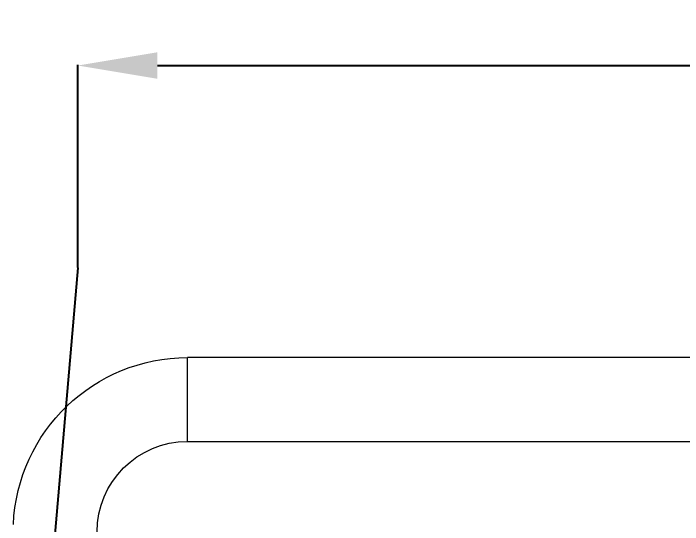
# Model space of a CAD drawing. Header units: millimetres. Extents: x 2433 to 4809, y -10272 to -6912.
# Drawn here: x 3967.4 to 4119, y -7943.8 to -7828 of the extents above; entities that cross this region are included whole.
import ezdxf

# ---------------------------------------------------------------- set-up
doc = ezdxf.new("R2010")
doc.units = ezdxf.units.MM
doc.linetypes.add('CENTERX2', pattern=[101.6, 63.5, -12.7, 12.7, -12.7])
doc.layers.add('CENTER', color=1, linetype='CENTERX2')
doc.layers.add('DIM', color=3, linetype='Continuous', lineweight=13)
doc.styles.add('ARIAL', font='arial.ttf')
doc.dimstyles.get("Standard").update_dxf_attribs({"dimtxt": 15, "dimasz": 15, "dimexe": 0.18, "dimexo": 0.0625, "dimgap": 4, "dimtad": 0, "dimtih": 1, "dimtoh": 1, "dimdec": 1, "dimdsep": 46, "dimtxsty": 'ARIAL', "dimcen": 0, "dimclrd": 3, "dimclre": 3, "dimclrt": 3, "dimadec": 0, "dimazin": 0, "dimtfac": 1, "dimtdec": 1, "dimtofl": 0, "dimtmove": 0, "dimatfit": 3, "dimfxl": 1, "dimtolj": 1, "dimtzin": 0, "dimarcsym": 0})

# ---------------------------------------------------------------- blocks, each defined once
blk = doc.blocks.new('*D48')
at = {"layer": 'Defpoints', "color": 0, "transparency": 16777216}
for p in [(4326.86, -7839.82), (3982.02, -7885.68), (4326.86, -7885.68)]:
    blk.add_point(p, dxfattribs=at)
at = {"layer": 'DIM', "color": 3, "lineweight": -2, "transparency": 16777216}
for p, q in [((3982.02, -7885.61), (3982.02, -7839.64)), ((4326.86, -7885.61), (4326.86, -7839.64)), ((4000.02, -7839.82), (4129.5, -7839.82)), ((4308.86, -7839.82), (4179.39, -7839.82))]:
    blk.add_line(p, q, dxfattribs=at)
at = {"layer": 'DIM', "color": 3, "transparency": 16777216}
for points in [[(4000.02, -7836.82), (4000.02, -7842.82), (3982.02, -7839.82)], [(4308.86, -7836.82), (4308.86, -7842.82), (4326.86, -7839.82)]]:
    blk.add_solid(points, dxfattribs=at)
at = {"layer": 'DIM', "color": 3, "transparency": 16777216, "insert": (4154.44, -7839.82), "char_height": 18, "attachment_point": 5, "style": 'ARIAL'}
blk.add_mtext('\\A1;345', dxfattribs=at)

msp = doc.modelspace()

# ---------------------------------------------------------------- linework, layer by layer
at = {"linetype": 'Continuous', "lineweight": 13, "extrusion": (-1, -2.22045e-16, 0)}
for p, q in [((4296.86, -7905.99), (4006.86, -7905.99)), ((4006.86, -7915.49), (4006.86, -7905.99)), ((4006.86, -7924.99), (4006.86, -7915.49))]:
    msp.add_line(p, q, dxfattribs=at)
at = {"linetype": 'Continuous', "lineweight": 18, "extrusion": (-1, -2.22045e-16, 0)}
msp.add_line((4006.86, -7924.99), (4296.86, -7924.99), dxfattribs=at)
at = {"linetype": 'Continuous', "lineweight": 18, "extrusion": (0, 0, -1)}
for radius, start in [(39.5, 2.4075), (20.5, 360)]:
    msp.add_arc((-4006.86, -7945.49), radius, start, 90, dxfattribs=at)
at = {"layer": 'CENTER'}
msp.add_line((3982.02, -7885.68), (3968.45, -8041.29), dxfattribs=at)

# ---------------------------------------------------------------- dimensions: what is measured, and where the dimension line sits
at = {"layer": 'DIM', "color": 3}
dim = msp.add_linear_dim(base=(4326.86, -7839.82), p1=(3982.02, -7885.68), p2=(4326.86, -7885.68), text='345', dimstyle='Standard', override={"dimtxt": 18, "dimasz": 18, "dimgap": 5}, dxfattribs=at)
dim.commit()
dim.dimension.update_dxf_attribs({"geometry": '*D48', "text_midpoint": (4154.44, -7839.82)})

doc.saveas('drawing.dxf')
